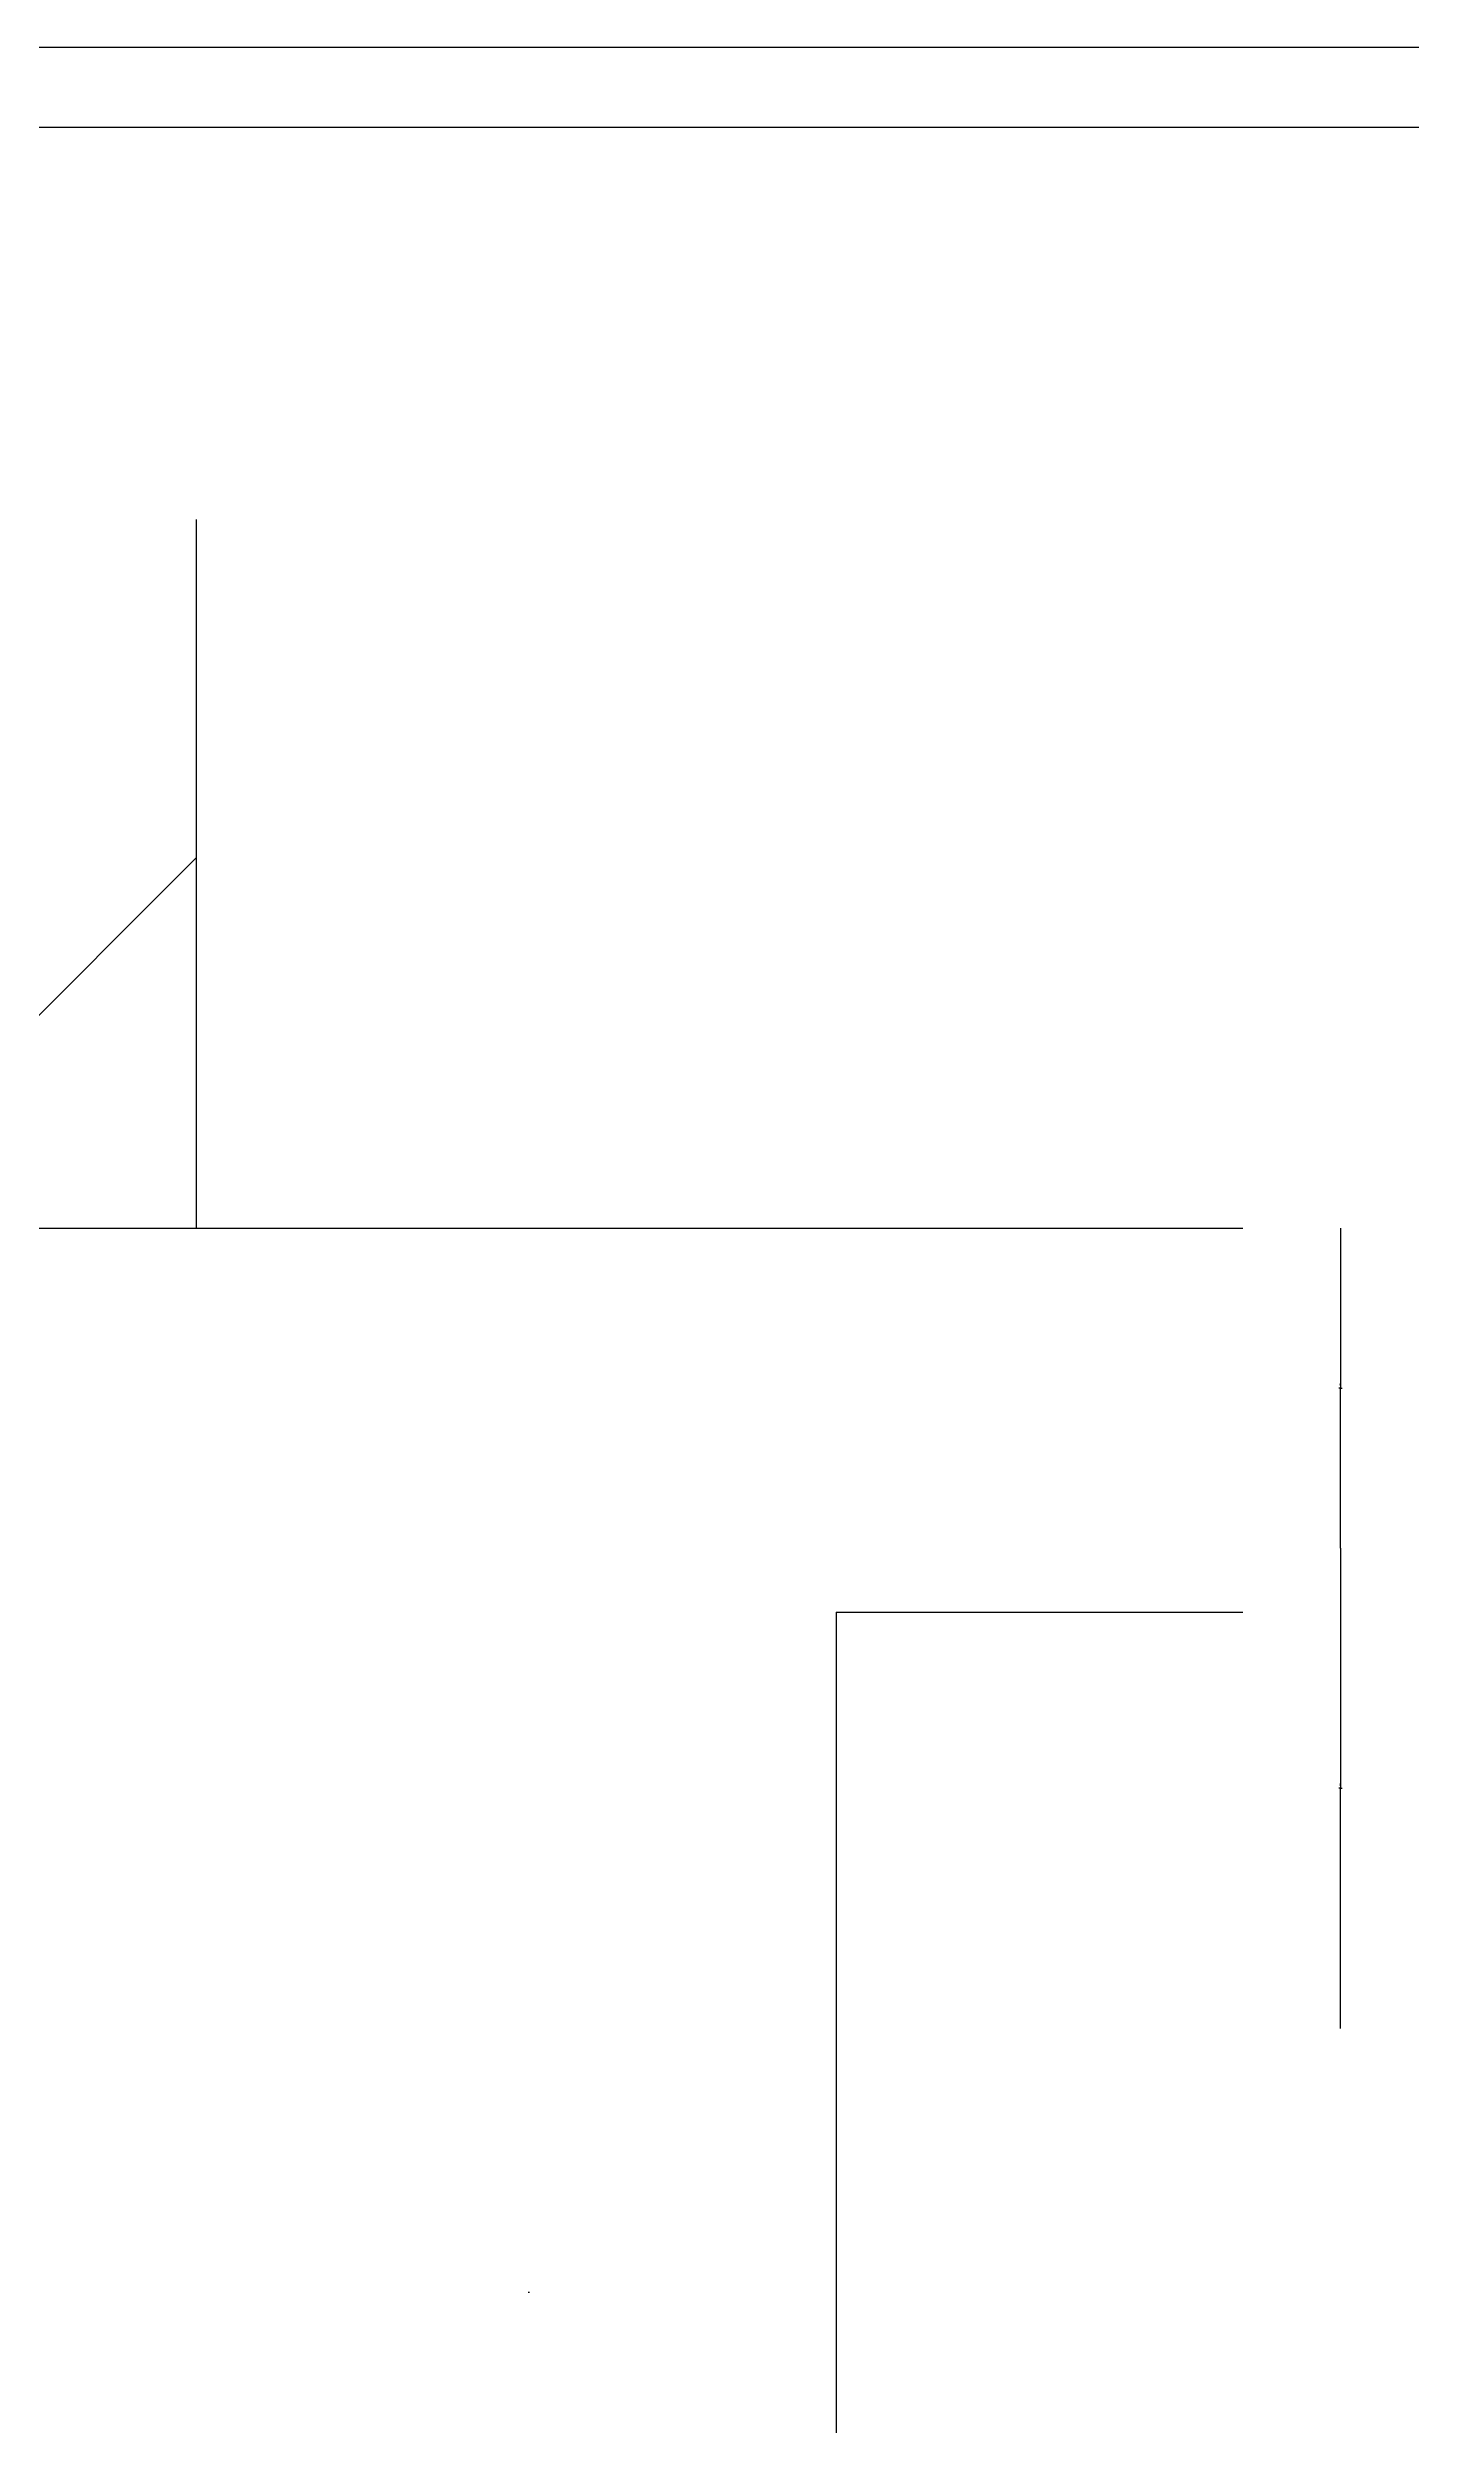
# Model space of a CAD drawing. Header units: metres. Extents: x 2331 to 4431, y 1496 to 2981.
# Drawn here: x 3579 to 4005, y 2238 to 2981 of the extents above; entities that cross this region are included whole.
import ezdxf

# ---------------------------------------------------------------- set-up
doc = ezdxf.new("R2010")
doc.units = ezdxf.units.M
for name, color, linetype in [('图层1', 8, 'Continuous'), ('图框', 5, 'Continuous'), ('外形', 3, 'Continuous')]:
    doc.layers.add(name, color=color, linetype=linetype)
doc.dimstyles.get("Standard").update_dxf_attribs({"dimtxt": 2.5, "dimasz": 2.5, "dimexe": 1.25, "dimexo": 0.625, "dimtad": 1, "dimcen": 2.5, "dimazin": 3, "dimtfac": 1, "dimtmove": 0, "dimatfit": 3})

# ---------------------------------------------------------------- blocks, each defined once
blk = doc.blocks.new('_CLOSEDFILLED')
at = {"color": 0, "linetype": 'BYBLOCK'}
blk.add_solid([(-1, 0.2), (0, 0), (-1, -0.2)], dxfattribs=at)
blk = doc.blocks.new('*D14')
for p, q in [((3983.31, 2612.05), (3983.31, 2562.05)), ((3983.06, 2562.05), (3982.81, 2562.05)), ((3983.31, 2512.05), (3983.31, 2562.05)), ((3983.31, 2562.05), (3983.31, 2562.05)), ((3983.56, 2562.05), (3983.81, 2562.05))]:
    blk.add_line(p, q)
at = {"layer": 'Defpoints'}
for p in [(3983.31, 2612.05), (3983.31, 2562.05), (3983.31, 2512.05)]:
    blk.add_point(p, dxfattribs=at)
at = {"xscale": 0.25, "yscale": 0.25}
blk.add_blockref('_CLOSEDFILLED', (3983.31, 2562.05), dxfattribs=at)
at = {"xscale": 0.25, "yscale": 0.25, "rotation": 180}
blk.add_blockref('_CLOSEDFILLED', (3983.31, 2562.05), dxfattribs=at)
at = {"insert": (3983.31, 2563.175), "char_height": 1, "attachment_point": 5}
blk.add_mtext('0', dxfattribs=at)
blk = doc.blocks.new('*D15')
for p, q in [((3983.31, 2512.05), (3983.31, 2437.05)), ((3983.06, 2437.05), (3982.81, 2437.05)), ((3983.31, 2362.05), (3983.31, 2437.05)), ((3983.31, 2437.05), (3983.31, 2437.05)), ((3983.56, 2437.05), (3983.81, 2437.05))]:
    blk.add_line(p, q)
at = {"layer": 'Defpoints'}
for p in [(3983.31, 2512.05), (3983.31, 2437.05), (3983.31, 2362.05)]:
    blk.add_point(p, dxfattribs=at)
at = {"xscale": 0.25, "yscale": 0.25}
blk.add_blockref('_CLOSEDFILLED', (3983.31, 2437.05), dxfattribs=at)
at = {"xscale": 0.25, "yscale": 0.25, "rotation": 180}
blk.add_blockref('_CLOSEDFILLED', (3983.31, 2437.05), dxfattribs=at)
at = {"insert": (3983.31, 2438.175), "char_height": 1, "attachment_point": 5}
blk.add_mtext('0', dxfattribs=at)

msp = doc.modelspace()

# ---------------------------------------------------------------- hatches: boundary and pattern name
at = {"layer": '图层1'}
h = msp.add_hatch(dxfattribs=at)
h.set_pattern_fill('ANSI31', scale=200)
h.paths.add_polyline_path([(3625.72, 2833.44), (3425.72, 2833.44), (3425.72, 2612.05), (3625.72, 2612.05)])
h.paths.add_polyline_path([(3425.72, 2612.05), (3425.72, 2517.05), (3429.72, 2517.05), (3429.72, 2518.05), (3533.72, 2518.05), (3538.72, 2512.05), (3533.72, 2506.05), (3429.72, 2506.05), (3429.72, 2507.05), (3425.72, 2507.05), (3425.72, 2367.05), (3429.72, 2367.05), (3429.72, 2368.05), (3533.72, 2368.05), (3538.72, 2362.05), (3533.72, 2356.05), (3429.72, 2356.05), (3429.72, 2357.05), (3425.72, 2357.05), (3425.72, 1912.05), (3825.72, 1912.05), (3825.72, 2492.05), (3952.83, 2492.05), (3952.83, 2612.05)])
h = msp.add_hatch(dxfattribs=at)
h.set_pattern_fill('AR-CONC', scale=10)
h.paths.add_polyline_path([(3538.72, 2362.05), (3533.72, 2356.05), (3429.72, 2356.05), (3429.72, 2357.05), (3425.72, 2357.05), (3425.72, 1912.05), (3825.72, 1912.05), (3825.72, 2492.05), (3952.83, 2492.05), (3952.83, 2612.05), (3425.72, 2612.05), (3425.72, 2517.05), (3429.72, 2517.05), (3429.72, 2518.05), (3533.72, 2518.05), (3538.72, 2512.05), (3533.72, 2506.05), (3429.72, 2506.05), (3429.72, 2507.05), (3425.72, 2507.05), (3425.72, 2367.05), (3429.72, 2367.05), (3429.72, 2368.05), (3533.72, 2368.05)])

# ---------------------------------------------------------------- linework, layer by layer
msp.add_line((4431.08, 2980.82), (2331.08, 2980.82), dxfattribs=at)
at = {"layer": '图框'}
msp.add_line((4406.08, 2955.82), (2356.08, 2955.82), dxfattribs=at)
at = {"layer": '外形'}
for p, q in [((3625.72, 2833.44), (3625.72, 2612.05)), ((3425.72, 2612.05), (3952.83, 2612.05)), ((3825.72, 2492.05), (3952.83, 2492.05)), ((3825.72, 2492.05), (3825.72, 1912.05))]:
    msp.add_line(p, q, dxfattribs=at)

# ---------------------------------------------------------------- dimensions: what is measured, and where the dimension line sits
for base, p1, p2, picture, middle in [((3983.31, 2562.05), (3983.31, 2612.05), (3983.31, 2512.05), '*D14', (3983.31, 2563.175)), ((3983.31, 2437.05), (3983.31, 2512.05), (3983.31, 2362.05), '*D15', (3983.31, 2438.175))]:
    dim = msp.add_linear_dim(base=base, p1=p1, p2=p2, dimstyle='Standard')
    dim.commit()
    dim.dimension.update_dxf_attribs({"geometry": picture, "text_midpoint": middle})

doc.saveas('drawing.dxf')
